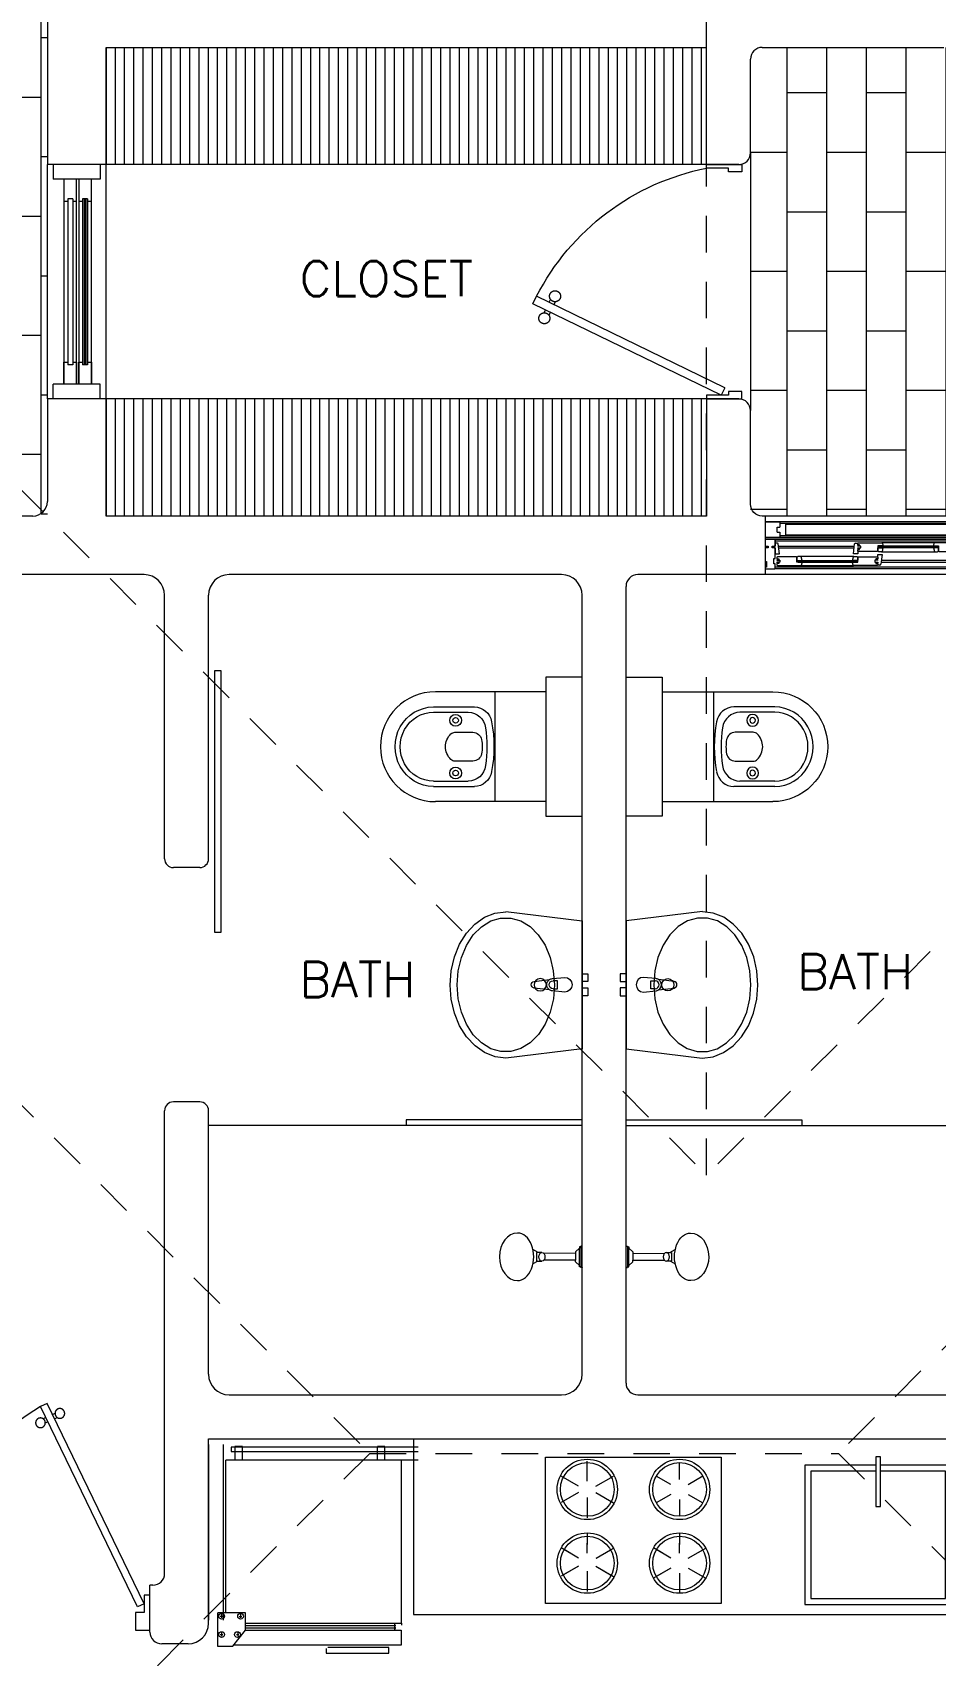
# Model space of a CAD drawing. Header units: metres. Extents: x 8 to 2416, y -346 to 476.
# Drawn here: x 30 to 33.08, y 35.46 to 41 of the extents above; entities that cross this region are included whole.
import ezdxf

# ---------------------------------------------------------------- set-up
doc = ezdxf.new("R2010")
doc.units = ezdxf.units.M
for name, pattern in [('0', [0]), ('CONTINU', [0]), ('HIDDEN2', [0.1875, 0.125, -0.0625])]:
    doc.linetypes.add(name, pattern=pattern)
doc.layers.get('0').update_dxf_attribs({"color": 250, "linetype": '0', "lineweight": 20})
for name, color, linetype, lineweight in [('01a_Mobiliario', 250, 'Continuous', 0), ('02_mobiliario', 250, 'Continuous', 5), ('A-DOOR', 35, 'Continuous', 5), ('A-WALL', 250, 'Continuous', 20), ('baños', 140, 'Continuous', 0), ('closets', 253, 'Continuous', 0), ('cristales', 131, 'Continuous', 0), ('MOB FIJOS', 251, 'Continuous', 0), ('MOBILIARIOS', 252, 'Continuous', 0), ('piscina', 131, 'Continuous', 0), ('piso', 253, 'Continuous', 0), ('textos', 7, 'Continuous', 0)]:
    doc.layers.add(name, color=color, linetype=linetype, lineweight=lineweight)
doc.layers.add('hatch piso', color=253, linetype='Continuous', lineweight=0, transparency=0.7)
doc.layers.add('Techos 1', color=7, linetype='HIDDEN2', lineweight=9, true_color=0x42391a)
doc.styles.get("Standard").update_dxf_attribs({"font": 'arial.ttf', "height": 0.1875})

# ---------------------------------------------------------------- blocks, each defined once
blk = doc.blocks.new('A$C95be60c7')
at = {"layer": 'A-DOOR'}
for p, q in [((0.4752, 0.7426), (0.4497, 0.7302)), ((0.762, 0.0876), (0.4497, 0.7302)), ((0.7875, 0.1), (0.4752, 0.7426)), ((0.4703, 0.6879), (0.4601, 0.6829)), ((0.4785, 0.671), (0.4683, 0.666)), ((0.4958, 0.7003), (0.506, 0.7052)), ((0.504, 0.6833), (0.5143, 0.6883)), ((0.762, 0.0876), (0.7875, 0.1))]:
    blk.add_line(p, q, dxfattribs=at)
for points in [[(0, 0.03), (0.025, 0.03), (0.025, 0.075), (0.0125, 0.075), (0.0125, 0.15), (0, 0.15), (0, 0.03)], [(0.8, 0.03), (0.775, 0.03), (0.775, 0.075), (0.7875, 0.075), (0.7875, 0.15), (0.8, 0.15), (0.8, 0.03)]]:
    blk.add_lwpolyline(points, dxfattribs=at)
blk.add_arc((0.8309, -0.0119), 0.8343, 117.1874, 168.8099, dxfattribs=at)
for points in [[(0.506, 0.7039), (0.506, 0.709), (0.511, 0.7177), (0.5198, 0.7227), (0.5298, 0.7227), (0.5386, 0.7177), (0.5436, 0.7089), (0.5436, 0.6989), (0.5386, 0.6901), (0.5298, 0.6851), (0.5197, 0.6851), (0.511, 0.6901), (0.506, 0.6989), (0.506, 0.7039)], [(0.4307, 0.6673), (0.4307, 0.6724), (0.4358, 0.6811), (0.4445, 0.6861), (0.4546, 0.6861), (0.4633, 0.6811), (0.4684, 0.6724), (0.4683, 0.6623), (0.4633, 0.6535), (0.4546, 0.6485), (0.4445, 0.6485), (0.4357, 0.6536), (0.4307, 0.6623), (0.4307, 0.6673)]]:
    blk.add_open_spline(points, degree=2, dxfattribs=at)
blk = doc.blocks.new('P90')
at = {"layer": 'A-DOOR'}
for p, q in [((-0.0476, -0.8576), (0.6364, -0.5264)), ((-0.0368, -0.88), (0.6473, -0.5489)), ((0.5843, -0.5517), (0.58, -0.5427)), ((0.5992, -0.5445), (0.5949, -0.5355)), ((0.6473, -0.5489), (0.6364, -0.5264)), ((0.5952, -0.5741), (0.5995, -0.5831)), ((0.6101, -0.5669), (0.6144, -0.5759)), ((-0.0368, -0.88), (-0.0476, -0.8576))]:
    blk.add_line(p, q, dxfattribs=at)
for points in [[(-0.06, -0.02), (-0.06, -0.05), (-0.12, -0.05), (-0.12, 0), (0, 0), (0, -0.02)], [(-0.0668, -0.88), (-0.0668, -0.85), (-0.1268, -0.85), (-0.1268, -0.9), (-0.0068, -0.9), (-0.0068, -0.88)]]:
    blk.add_lwpolyline(points, close=True, dxfattribs=at)
blk.add_arc((-0.3259, -1.105), 1.1228, 31.0139, 75.0797, dxfattribs=at)
for points in [[(0.5812, -0.5096), (0.5857, -0.5096), (0.5933, -0.5141), (0.5977, -0.5218), (0.5977, -0.5306), (0.5933, -0.5383), (0.5856, -0.5427), (0.5767, -0.5427), (0.5691, -0.5383), (0.5647, -0.5306), (0.5647, -0.5217), (0.5691, -0.514), (0.5768, -0.5096), (0.5812, -0.5096)], [(0.6133, -0.5758), (0.6177, -0.5758), (0.6254, -0.5803), (0.6298, -0.5879), (0.6298, -0.5968), (0.6253, -0.6045), (0.6176, -0.6089), (0.6088, -0.6089), (0.6011, -0.6044), (0.5967, -0.5967), (0.5967, -0.5879), (0.6011, -0.5802), (0.6088, -0.5758), (0.6133, -0.5758)]]:
    blk.add_open_spline(points, degree=2, dxfattribs=at)
blk = doc.blocks.new('A$C013342c3')
at = {"layer": 'baños', "linetype": 'Continuous'}
for p, q in [((0.2731, 0.1112), (0.2592, 0.0984, -1.0732)), ((0.2775, 0.1152), (0.2731, 0.1152)), ((0.2731, 0.1152), (0.2731, 0.1112)), ((0.2731, 0.0513), (0.2731, 0.1112)), ((0.2821, 0.1176), (0.2775, 0.1176)), ((0.2775, 0.1176), (0.2775, 0.1152)), ((0.2775, 0.1152), (0.2775, 0.0473)), ((0.2821, 0.1163), (0.2821, 0.1176)), ((0.2821, 0.0462), (0.2821, 0.1163)), ((0.1327, 0.0959, -0.0887), (0.1145, 0.106, -0.1376)), ((0.1305, 0.0667, -0.0849), (0.1145, 0.0578, -0.1376)), ((0.1447, 0.0959, -0.0497), (0.127, 0.0959, -0.0497)), ((0.127, 0.0959, -0.0497), (0.127, 0.0667, -0.0497)), ((0.127, 0.0667, -0.0497), (0.1446, 0.0667, -0.0497)), ((0.2591, 0.0932, -0.0114), (0.1506, 0.0931, -0.0549)), ((0.2591, 0.0693, -0.0114), (0.1506, 0.0694, -0.0549)), ((0.2592, 0.0984, -1.0732), (0.2591, 0.0932, -0.0114)), ((0.2591, 0.0932, -0.0114), (0.2591, 0.0693, -0.0113)), ((0.2592, 0.0642, -1.0732), (0.2591, 0.0693, -0.0114)), ((0.2731, 0.0513), (0.2592, 0.0642, -1.0732)), ((0.2731, 0.0473), (0.2731, 0.0513)), ((0.2775, 0.0473), (0.2731, 0.0473)), ((0.2775, 0.0449), (0.2775, 0.0473)), ((0.2821, 0.0449), (0.2775, 0.0449)), ((0.2821, 0.0462), (0.2821, 0.0449))]:
    blk.add_line(p, q, dxfattribs=at)
for ratio, start_param, end_param in [(0.757088, 3.141593, 6.283185), (0.681889, 0, 3.141593)]:
    blk.add_ellipse((0.0615, 0.0812, -0.1376), major_axis=(-0.0002, -0.0812), ratio=ratio, start_param=start_param, end_param=end_param, dxfattribs=at)
blk.add_ellipse((0.1447, 0.0813, -0.0497), major_axis=(0, -0.0146), ratio=0.718224, dxfattribs=at)
blk = doc.blocks.new('A$Cbbaa2d29')
at = {"layer": 'baños'}
for p, q in [((0.0499, 0.1234), (0.0499, 0.5009)), ((0.1017, 0.5075), (0.1017, 0.3676)), ((0.1199, 0.5075), (0.1199, 0.3887)), ((0.3549, 0.5075), (0.3549, 0.3887)), ((0.373, 0.5075), (0.373, 0.3676)), ((0.4249, 0.1234), (0.4249, 0.5009)), ((0.1881, 0.3727), (0.1881, 0.434)), ((0.2866, 0.434), (0.2866, 0.3727)), ((0.4249, 0.2984), (0.0499, 0.2984))]:
    blk.add_line(p, q, dxfattribs=at)
blk.add_lwpolyline([(0, 0.1234), (0, 0), (0.4747, 0), (0.4747, 0.1234)], close=True, dxfattribs=at)
for centre, radius in [((0.1474, 0.4318), 0.0201), ((0.3274, 0.4318), 0.0201), ((0.1474, 0.4318), 0.00947), ((0.3274, 0.4318), 0.00947)]:
    blk.add_circle(centre, radius, dxfattribs=at)
blk.add_arc((0.2374, 0.5009), 0.1875, 0, 180, dxfattribs=at)
at = {"layer": 'baños', "extrusion": (0, 0, -1)}
for centre, major_axis, ratio, start_param, end_param in [((0.2374, 0.5075), (-0.1356, 0), 0.964958, 0, 3.141593), ((0.2374, 0.5075), (-0.1175, 0), 0.964958, 0, 3.141593), ((0.2084, 0.434), (-0.0203, 0), 0.98668, 0, 0.757183), ((0.2374, 0.407), (0.0601, 0), 0.98668, 3.898776, 5.526002), ((0.2663, 0.434), (0.0203, 0), 0.98668, -0.757183, 0), ((0.182, 0.3887), (0.0622, 0), 0.964958, 1.721071, 3.141593), ((0.2927, 0.3887), (-0.0622, 0), 0.964958, 3.141593, 4.562115), ((0.1639, 0.3676), (0.0622, 0), 0.964958, 1.761771, 3.141593), ((0.2185, 0.3727), (0.0304, 0), 0.98668, 1.75053, 3.141593), ((0.2374, 0.4749), (0.1357, 0), 0.98668, 1.391062, 1.75053), ((0.2562, 0.3727), (0.0304, 0), 0.98668, 0, 1.391062), ((0.3108, 0.3676), (0.0622, 0), 0.964958, 0, 1.379822), ((0.2374, 0.7342), (0.4491, 0), 0.964958, 1.379822, 1.761771), ((0.2374, 0.7413), (-0.4317, 0), 0.964958, 4.562115, 4.862663)]:
    blk.add_ellipse(centre, major_axis=major_axis, ratio=ratio, start_param=start_param, end_param=end_param, dxfattribs=at)
blk = doc.blocks.new('Basin 22')
at = {"layer": 'baños'}
for p, q in [((-218.5, 0), (-250.6, -260.4)), ((218.5, 0), (-218.5, 0)), ((-10.5, 20), (-37.5, 20)), ((-37.5, 20), (-37.5, 0)), ((-37.5, 0), (-10.5, 0)), ((-10.5, 0), (-10.5, 20)), ((37.5, 20), (10.5, 20)), ((10.5, 20), (10.5, 0)), ((10.5, 0), (37.5, 0)), ((37.5, 0), (37.5, 20)), ((250, -260.4), (218.5, 0)), ((-218.4, -0.4), (-218.5, -0.4)), ((-218.4, -0.4), (-218.5, -0.4)), ((218.5, -0.4), (218.4, -0.4)), ((218.5, -0.4), (218.4, -0.4)), ((-93.2, -108.9), (-134.7, -126.2)), ((-47.6, -98.2), (-93.2, -108.9)), ((0, -94.6), (-47.6, -98.2)), ((-25, -59.4), (-21, -101.4)), ((-13.6, -99.2), (-13.6, -84.3)), ((-13.6, -84.3), (13.6, -84.3)), ((47.6, -98.2), (0, -94.6)), ((13.6, -84.3), (13.6, -99.2)), ((21, -101.4), (25, -59.4)), ((93.2, -108.9), (47.6, -98.2)), ((134.7, -126.2), (93.2, -108.9)), ((-170.3, -149.4), (-198.5, -177.5)), ((-134.7, -126.2), (-170.3, -149.4)), ((-17.7, -110.9), (-11.1, -163.8)), ((11.1, -163.8), (17.7, -110.9)), ((170.3, -149.4), (134.7, -126.2)), ((198.5, -177.5), (170.3, -149.4)), ((-218, -209.2), (-227.9, -243.1)), ((-198.5, -177.5), (-218, -209.2)), ((218, -209.2), (198.5, -177.5)), ((227.9, -243.1), (218, -209.2)), ((-250.6, -260.4), (-245.8, -297.4)), ((-227.9, -243.1), (-227.9, -277.8)), ((227.9, -277.8), (227.9, -243.1)), ((244.6, -297.4), (249.4, -260.4)), ((-245.8, -297.4), (-231.6, -333)), ((-227.9, -277.8), (-218, -311.7)), ((-218, -311.7), (-198.5, -343.4)), ((198.5, -343.4), (218, -311.7)), ((218, -311.7), (227.9, -277.8)), ((230.4, -333), (244.6, -297.4)), ((-231.6, -333), (-208.5, -365.7)), ((-208.5, -365.7), (-177.4, -394.5)), ((-198.5, -343.4), (-170.3, -371.4)), ((-170.3, -371.4), (-134.7, -394.6)), ((134.7, -394.6), (170.3, -371.4)), ((170.3, -371.4), (198.5, -343.4)), ((176.2, -394.5), (207.3, -365.7)), ((207.3, -365.7), (230.4, -333)), ((-177.4, -394.5), (-139.5, -418.1)), ((-139.5, -418.1), (-96.3, -435.6)), ((-134.7, -394.6), (-93.2, -412)), ((-96.3, -435.6), (-49.4, -446.4)), ((-93.2, -412), (-47.6, -422.7)), ((-47.6, -422.7), (0, -426.3)), ((0, -426.3), (47.6, -422.7)), ((47.6, -422.7), (93.2, -412)), ((48.2, -446.4), (95.1, -435.6)), ((93.2, -412), (134.7, -394.6)), ((95.1, -435.6), (138.3, -418.1)), ((138.3, -418.1), (176.2, -394.5)), ((-49.4, -446.4), (-0.6, -450)), ((-0.6, -450), (48.2, -446.4))]:
    blk.add_line(p, q, dxfattribs=at)
blk.add_circle((0, -142.6), 21, dxfattribs=at)
for centre, radius, start, end in [((0, -59.4), 25, 0, 180), ((0, -99.5), 21.1, 185.1696, 212.771), ((0, -99.2), 13.6, 180, 0), ((0, -99.5), 21.1, 327.229, 354.8304), ((0, -99.5), 21.1, 212.771, 327.229), ((0, -162.4), 11.2, 187.1389, 352.8611)]:
    blk.add_arc(centre, radius, start, end, dxfattribs=at)
blk = doc.blocks.new('Fenton Bead')
at = {"color": 7}
blk.add_lwpolyline([(2.1, 12.5, -0.341999), (0.2, 11), (0, 10.7), (0, 1), (1, 0), (18, 0), (18, 0.5), (14.7, 12.9, 0.339454), (13.2, 14), (4.1, 14, 0.341999)], format="xyb", close=True, dxfattribs=at)
blk = doc.blocks.new('A$C6ca19f56')
at = {"layer": 'A-DOOR', "color": 7}
for p, q in [((0.7, 0.2), (0, 0.2)), ((0.0325, 0.12), (0, 0.12)), ((0, 0.12), (0, 0.097)), ((0.7, 0.12), (0, 0.12)), ((0.034, 0.1185), (0.0325, 0.12)), ((0.034, 0.097), (0.034, 0.1185)), ((0.034, 0.1185), (0.034, 0.097)), ((0.666, 0.1185), (0.6675, 0.12)), ((0.666, 0.097), (0.666, 0.1185)), ((0.6675, 0.12), (0.7, 0.12)), ((0.7, 0.12), (0.7, 0.097)), ((0, 0.097), (0.01, 0.097)), ((0.01, 0.091), (0, 0.091)), ((0, 0.091), (0, 0.0445)), ((0.01, 0.097), (0.01, 0.091)), ((0.024, 0.091), (0.024, 0.097)), ((0.024, 0.097), (0.034, 0.097)), ((0.034, 0.091), (0.024, 0.091)), ((0.03, 0.0365), (0.03, 0.0555)), ((0.03, 0.0555), (0.034, 0.0555)), ((0.034, 0.097), (0.0305, 0.097)), ((0.0305, 0.097), (0.0305, 0.091)), ((0.0305, 0.091), (0.034, 0.091)), ((0.0417, 0.1075), (0.034, 0.1075)), ((0.034, 0.0555), (0.034, 0.091)), ((0.034, 0.091), (0.034, 0.0715)), ((0.034, 0.0715), (0.049, 0.0715)), ((0.0415, 0.061), (0.04, 0.0595)), ((0.04, 0.0595), (0.04, 0.0537)), ((0.1065, 0.061), (0.0415, 0.061)), ((0.049, 0.0715), (0.0447, 0.1047)), ((0.108, 0.0595), (0.1065, 0.061)), ((0.108, 0.042), (0.108, 0.0595)), ((0.3028, 0.062), (0.1212, 0.062)), ((0.301, 0.0715), (0.3053, 0.1047)), ((0.316, 0.0715), (0.301, 0.0715)), ((0.3083, 0.1075), (0.316, 0.1075)), ((0.316, 0.1075), (0.3175, 0.109)), ((0.316, 0.102), (0.316, 0.1075)), ((0.322, 0.102), (0.316, 0.102)), ((0.316, 0.097), (0.316, 0.0993)), ((0.316, 0.0993), (0.322, 0.0993)), ((0.326, 0.097), (0.316, 0.097)), ((0.316, 0.089), (0.316, 0.091)), ((0.316, 0.091), (0.326, 0.091)), ((0.322, 0.089), (0.316, 0.089)), ((0.316, 0.0805), (0.316, 0.0863)), ((0.316, 0.0863), (0.322, 0.0863)), ((0.3175, 0.079), (0.316, 0.0805)), ((0.316, 0.0805), (0.316, 0.0715)), ((0.316, 0.0595), (0.3175, 0.061)), ((0.316, 0.042), (0.316, 0.0595)), ((0.3175, 0.109), (0.3981, 0.109)), ((0.3825, 0.079), (0.3175, 0.079)), ((0.3175, 0.061), (0.3825, 0.061)), ((0.322, 0.0993), (0.322, 0.102)), ((0.322, 0.0863), (0.322, 0.089)), ((0.326, 0.091), (0.326, 0.097)), ((0.384, 0.0805), (0.3825, 0.079)), ((0.3825, 0.061), (0.384, 0.0595)), ((0.4015, 0.098), (0.384, 0.098)), ((0.384, 0.098), (0.384, 0.0805)), ((0.384, 0.095), (0.389, 0.095)), ((0.384, 0.095), (0.389, 0.095)), ((0.384, 0.0595), (0.384, 0.0685)), ((0.384, 0.0685), (0.399, 0.0685)), ((0.384, 0.0595), (0.384, 0.0537)), ((0.389, 0.097), (0.395, 0.093)), ((0.389, 0.093), (0.395, 0.097)), ((0.399, 0.0685), (0.3947, 0.0353)), ((0.3972, 0.078), (0.5788, 0.078)), ((0.3981, 0.109), (0.4, 0.1075)), ((0.5779, 0.109), (0.3981, 0.109)), ((0.4, 0.1075), (0.402, 0.0995)), ((0.402, 0.0985), (0.4015, 0.098)), ((0.402, 0.0995), (0.402, 0.0985)), ((0.576, 0.1075), (0.574, 0.0995)), ((0.574, 0.0995), (0.574, 0.0985)), ((0.574, 0.0985), (0.5745, 0.098)), ((0.5745, 0.098), (0.592, 0.098)), ((0.5779, 0.109), (0.576, 0.1075)), ((0.6585, 0.109), (0.5779, 0.109)), ((0.587, 0.097), (0.581, 0.093)), ((0.587, 0.093), (0.581, 0.097)), ((0.592, 0.095), (0.587, 0.095)), ((0.592, 0.095), (0.587, 0.095)), ((0.592, 0.098), (0.592, 0.0805)), ((0.592, 0.0805), (0.5935, 0.079)), ((0.5935, 0.079), (0.6585, 0.079)), ((0.65, 0.091), (0.65, 0.097)), ((0.65, 0.097), (0.66, 0.097)), ((0.66, 0.091), (0.65, 0.091)), ((0.654, 0.0993), (0.654, 0.102)), ((0.654, 0.102), (0.66, 0.102)), ((0.66, 0.0993), (0.654, 0.0993)), ((0.654, 0.0863), (0.654, 0.089)), ((0.654, 0.089), (0.66, 0.089)), ((0.66, 0.0863), (0.654, 0.0863)), ((0.66, 0.1075), (0.6585, 0.109)), ((0.6585, 0.079), (0.66, 0.0805)), ((0.66, 0.102), (0.66, 0.1075)), ((0.66, 0.097), (0.66, 0.0993)), ((0.66, 0.089), (0.66, 0.091)), ((0.66, 0.0805), (0.66, 0.0863)), ((0.676, 0.097), (0.666, 0.097)), ((0.666, 0.0555), (0.666, 0.091)), ((0.666, 0.091), (0.676, 0.091)), ((0.67, 0.0555), (0.666, 0.0555)), ((0.67, 0.0365), (0.67, 0.0555)), ((0.676, 0.091), (0.676, 0.097)), ((0.7, 0.097), (0.69, 0.097)), ((0.69, 0.097), (0.69, 0.091)), ((0.69, 0.091), (0.7, 0.091)), ((0.7, 0.091), (0.7, 0.0505)), ((0, 0.0445), (0.004, 0.0445)), ((0.004, 0.0255), (0, 0.0255)), ((0, 0.0255), (0, 0.0215)), ((0, 0.0215), (0.0015, 0.02)), ((0.7, 0), (0, 0)), ((0.0015, 0.02), (0.0325, 0.02)), ((0.004, 0.0445), (0.004, 0.0255)), ((0.034, 0.0365), (0.03, 0.0365)), ((0.0325, 0.02), (0.034, 0.0215)), ((0.6675, 0.02), (0.0325, 0.02)), ((0.034, 0.0215), (0.034, 0.0365)), ((0.04, 0.0537), (0.046, 0.0537)), ((0.046, 0.051), (0.04, 0.051)), ((0.04, 0.051), (0.04, 0.049)), ((0.04, 0.049), (0.05, 0.049)), ((0.05, 0.043), (0.04, 0.043)), ((0.04, 0.043), (0.04, 0.0407)), ((0.04, 0.0407), (0.046, 0.0407)), ((0.046, 0.038), (0.04, 0.038)), ((0.04, 0.038), (0.04, 0.0325)), ((0.04, 0.0325), (0.0415, 0.031)), ((0.0415, 0.031), (0.1221, 0.031)), ((0.046, 0.0537), (0.046, 0.051)), ((0.046, 0.0407), (0.046, 0.038)), ((0.05, 0.049), (0.05, 0.043)), ((0.108, 0.045), (0.113, 0.045)), ((0.108, 0.045), (0.113, 0.045)), ((0.1255, 0.042), (0.108, 0.042)), ((0.113, 0.043), (0.119, 0.047)), ((0.113, 0.047), (0.119, 0.043)), ((0.1221, 0.031), (0.124, 0.0325)), ((0.1221, 0.031), (0.3019, 0.031)), ((0.124, 0.0325), (0.126, 0.0405)), ((0.126, 0.0415), (0.1255, 0.042)), ((0.126, 0.0405), (0.126, 0.0415)), ((0.298, 0.0415), (0.2985, 0.042)), ((0.298, 0.0405), (0.298, 0.0415)), ((0.3, 0.0325), (0.298, 0.0405)), ((0.2985, 0.042), (0.316, 0.042)), ((0.3019, 0.031), (0.3, 0.0325)), ((0.3825, 0.031), (0.3019, 0.031)), ((0.311, 0.043), (0.305, 0.047)), ((0.311, 0.047), (0.305, 0.043)), ((0.316, 0.045), (0.311, 0.045)), ((0.316, 0.045), (0.311, 0.045)), ((0.384, 0.049), (0.374, 0.049)), ((0.374, 0.049), (0.374, 0.043)), ((0.374, 0.043), (0.384, 0.043)), ((0.384, 0.0537), (0.378, 0.0537)), ((0.378, 0.0537), (0.378, 0.051)), ((0.378, 0.051), (0.384, 0.051)), ((0.384, 0.0407), (0.378, 0.0407)), ((0.378, 0.0407), (0.378, 0.038)), ((0.378, 0.038), (0.384, 0.038)), ((0.384, 0.0325), (0.3825, 0.031)), ((0.384, 0.051), (0.384, 0.049)), ((0.384, 0.043), (0.384, 0.0407)), ((0.384, 0.038), (0.384, 0.0325)), ((0.3917, 0.0325), (0.384, 0.0325)), ((0.666, 0.0215), (0.666, 0.0365)), ((0.666, 0.0365), (0.67, 0.0365)), ((0.6675, 0.02), (0.666, 0.0215)), ((0.6985, 0.02), (0.6675, 0.02)), ((0.7, 0.0505), (0.696, 0.0505)), ((0.696, 0.0505), (0.696, 0.0315)), ((0.696, 0.0315), (0.7, 0.0315)), ((0.7, 0.0215), (0.6985, 0.02)), ((0.7, 0.0315), (0.7, 0.0215))]:
    blk.add_line(p, q, dxfattribs=at)
at = {"layer": 'A-DOOR', "extrusion": (0, 0, -1)}
for p, q in [((0.7, 0.18), (0, 0.18)), ((0, 0.127), (0.7, 0.127)), ((0.0413, 0.1622), (0.05, 0.1622)), ((0.0413, 0.1448), (0.0413, 0.1622)), ((0.0413, 0.1448), (0.05, 0.1448)), ((0.6587, 0.1622), (0.65, 0.1622)), ((0.6587, 0.1448), (0.65, 0.1448)), ((0.6587, 0.1448), (0.6587, 0.1622))]:
    blk.add_line(p, q, dxfattribs=at)
at = {"layer": 'A-DOOR'}
for p, q in [((0.07, 0.175), (0.05, 0.175)), ((0.07, 0.132), (0.07, 0.175)), ((0.63, 0.1711), (0.07, 0.1711)), ((0.07, 0.1359), (0.07, 0.1711)), ((0.63, 0.132), (0.63, 0.175)), ((0.63, 0.175), (0.65, 0.175)), ((0.63, 0.1359), (0.63, 0.1711)), ((0.07, 0.132), (0.05, 0.132)), ((0.07, 0.1359), (0.63, 0.1359)), ((0.63, 0.132), (0.65, 0.132))]:
    blk.add_line(p, q, dxfattribs=at)
at = {"layer": 'A-DOOR', "color": 9, "true_color": 0xc7c8ca}
for p, q in [((0.63, 0.175), (0.07, 0.175)), ((0.05, 0.132), (0.63, 0.132))]:
    blk.add_line(p, q, dxfattribs=at)
at = {"layer": 'A-DOOR', "color": 8}
for p, q in [((0.666, 0.114), (0.034, 0.114)), ((0.0457, 0.097), (0.3043, 0.097)), ((0.0465, 0.091), (0.3035, 0.091)), ((0.666, 0.026), (0.034, 0.026)), ((0.3957, 0.043), (0.67, 0.043)), ((0.3965, 0.049), (0.67, 0.049))]:
    blk.add_line(p, q, dxfattribs=at)
at = {"layer": 'A-DOOR', "extrusion": (0, 0, -1)}
for points in [[(0, 0.18), (-0.05, 0.18), (-0.05, 0.1622)], [(-0.7, 0.18), (-0.65, 0.18), (-0.65, 0.1622)], [(-0.05, 0.1448), (-0.05, 0.127), (0, 0.127)], [(-0.65, 0.1448), (-0.65, 0.127), (-0.7, 0.127)]]:
    blk.add_lwpolyline(points, dxfattribs=at)
at = {"layer": 'A-DOOR', "color": 7}
for points in [[(0.384, 0.095), (0.389, 0.095), (0.389, 0.095), (0.384, 0.095)], [(0.587, 0.093), (0.389, 0.093), (0.389, 0.097), (0.587, 0.097)], [(0.587, 0.097), (0.389, 0.097), (0.389, 0.093), (0.587, 0.093)], [(0.389, 0.097), (0.395, 0.097), (0.395, 0.093), (0.389, 0.093)], [(0.4015, 0.098), (0.3895, 0.098), (0.3895, 0.097), (0.4015, 0.097)], [(0.4015, 0.093), (0.3895, 0.093), (0.3895, 0.092), (0.4015, 0.092)], [(0.395, 0.097), (0.4, 0.097), (0.4, 0.093), (0.395, 0.093)], [(0.5745, 0.098), (0.5865, 0.098), (0.5865, 0.097), (0.5745, 0.097)], [(0.5745, 0.093), (0.5865, 0.093), (0.5865, 0.092), (0.5745, 0.092)], [(0.581, 0.097), (0.576, 0.097), (0.576, 0.093), (0.581, 0.093)], [(0.587, 0.097), (0.581, 0.097), (0.581, 0.093), (0.587, 0.093)], [(0.592, 0.095), (0.587, 0.095), (0.587, 0.095), (0.592, 0.095)], [(0.108, 0.045), (0.113, 0.045), (0.113, 0.045), (0.108, 0.045)], [(0.113, 0.043), (0.119, 0.043), (0.119, 0.047), (0.113, 0.047)], [(0.113, 0.047), (0.311, 0.047), (0.311, 0.043), (0.113, 0.043)], [(0.113, 0.043), (0.311, 0.043), (0.311, 0.047), (0.113, 0.047)], [(0.1255, 0.047), (0.1135, 0.047), (0.1135, 0.048), (0.1255, 0.048)], [(0.1255, 0.042), (0.1135, 0.042), (0.1135, 0.043), (0.1255, 0.043)], [(0.119, 0.043), (0.124, 0.043), (0.124, 0.047), (0.119, 0.047)], [(0.2985, 0.047), (0.3105, 0.047), (0.3105, 0.048), (0.2985, 0.048)], [(0.2985, 0.042), (0.3105, 0.042), (0.3105, 0.043), (0.2985, 0.043)], [(0.305, 0.043), (0.3, 0.043), (0.3, 0.047), (0.305, 0.047)], [(0.311, 0.043), (0.305, 0.043), (0.305, 0.047), (0.311, 0.047)], [(0.316, 0.045), (0.311, 0.045), (0.311, 0.045), (0.316, 0.045)]]:
    blk.add_lwpolyline(points, close=True, dxfattribs=at)
for centre, start, end in [((0.0417, 0.1045), 4.2891, 90.0015), ((0.3083, 0.1045), 89.9985, 175.7109), ((0.3917, 0.0355), 269.9985, 355.7109)]:
    blk.add_arc(centre, 0.003, start, end, dxfattribs=at)
at = {"layer": 'cristales', "const_width": 0.004}
for points in [[(0.576, 0.095), (0.4, 0.095)], [(0.124, 0.045), (0.3, 0.045)]]:
    blk.add_lwpolyline(points, dxfattribs=at)
at = {"layer": 'A-DOOR', "color": 7, "yscale": 0.001000000023175567, "zscale": 0.001000000023175567}
for p, xscale in [((0.108, 0.048), 0.001000000023175567), ((0.316, 0.048), -0.001000000023175567)]:
    blk.add_blockref('Fenton Bead', p, dxfattribs=dict(at, xscale=xscale))
at = {"layer": 'A-DOOR', "color": 7, "yscale": 0.001000000023175567, "zscale": 0.001000000023175567, "rotation": 180}
for p, xscale in [((0.384, 0.092), -0.001000000023175567), ((0.592, 0.092), 0.001000000023175567)]:
    blk.add_blockref('Fenton Bead', p, dxfattribs=dict(at, xscale=xscale))
blk = doc.blocks.new('PL BASE 1N NASAS 09')
at = {"layer": 'closets', "transparency": 33554687}
h = blk.add_hatch(dxfattribs=at)
h.set_pattern_fill('LINE', color=256, scale=0.01, angle=90)
h.set_pattern_definition([(90, (-228.034673, 138.20951), (-0.03175, 2e-18), [])])
h.paths.add_polyline_path([(-120.1311, -47.2498), (-118.0815, -47.2498), (-118.0815, -47.6498), (-120.1311, -47.6498)])
h = blk.add_hatch(dxfattribs=at)
h.set_pattern_fill('LINE', color=256, scale=0.01, angle=90)
h.set_pattern_definition([(90, (-228.034673, 137.009548), (-0.03175, 2e-18), [])])
h.paths.add_polyline_path([(-120.1315, -48.4498), (-118.0811, -48.4498), (-118.0811, -48.8497), (-120.1315, -48.8497)])
at = {"layer": '01a_Mobiliario', "transparency": 33554684}
blk.add_line((-119.0811, -52.5997), (-117.0811, -52.5997), dxfattribs=at)
at = {"layer": '02_mobiliario'}
blk.add_line((-119.0811, -51.9997), (-119.0811, -52.5997), dxfattribs=at)
at = {"layer": 'A-DOOR'}
for p, q in [((-120.3311, -48.4498), (-120.3311, -47.6498)), ((-120.3111, -47.6498), (-120.3111, -47.6998)), ((-120.1511, -47.6498), (-120.1511, -47.6998)), ((-120.1311, -48.4498), (-120.1311, -47.6498)), ((-120.1511, -47.6998), (-120.3111, -47.6998)), ((-120.2746, -47.6998), (-120.2746, -48.3998)), ((-120.2317, -48.3998), (-120.2317, -47.6998)), ((-120.2241, -47.6998), (-120.2241, -48.3998)), ((-120.1811, -48.3998), (-120.1811, -47.6998)), ((-120.2619, -47.7666), (-120.2619, -48.333)), ((-120.2445, -47.7666), (-120.2619, -47.7666)), ((-120.2445, -47.7666), (-120.2445, -48.333)), ((-120.2113, -47.7666), (-120.2113, -48.333)), ((-120.1939, -47.7666), (-120.2113, -47.7666)), ((-120.1939, -47.7666), (-120.1939, -48.333)), ((-120.2445, -48.333), (-120.2619, -48.333)), ((-120.1939, -48.333), (-120.2113, -48.333)), ((-120.1511, -48.3998), (-120.3111, -48.3998)), ((-120.3111, -48.4498), (-120.3111, -48.3998)), ((-120.1511, -48.4498), (-120.1511, -48.3998))]:
    blk.add_line(p, q, dxfattribs=at)
for points in [[(-120.2445, -47.7749), (-120.2317, -47.7749), (-120.2317, -47.6998), (-120.2746, -47.6998), (-120.2746, -47.7749), (-120.2619, -47.7749)], [(-120.1939, -47.7749), (-120.1811, -47.7749), (-120.1811, -47.6998), (-120.2241, -47.6998), (-120.2241, -47.7749), (-120.2113, -47.7749)], [(-120.2445, -48.3243), (-120.2317, -48.3243), (-120.2317, -48.3998), (-120.2746, -48.3998), (-120.2746, -48.3243), (-120.2619, -48.3243)], [(-120.1939, -48.3243), (-120.1811, -48.3243), (-120.1811, -48.3998), (-120.2241, -48.3998), (-120.2241, -48.3243), (-120.2113, -48.3243)]]:
    blk.add_lwpolyline(points, dxfattribs=at)
blk.add_lwpolyline([(-119.7386, -49.3782), (-119.7603, -49.3782), (-119.7603, -50.2702), (-119.7386, -50.2702)], close=True, dxfattribs=at)
at = {"layer": 'A-WALL'}
for p, q in [((-120.3311, -47.1298), (-120.3311, -47.6498)), ((-120.1311, -47.2498), (-118.0811, -47.2498)), ((-120.1311, -47.2498), (-120.1311, -47.6498)), ((-118.0811, -47.6498), (-118.0811, -47.2498)), ((-117.8911, -47.2498), (-117.2711, -47.2498)), ((-117.9311, -47.6098), (-117.9311, -47.2898)), ((-120.1311, -47.6498), (-120.3311, -47.6498)), ((-117.9711, -47.6498), (-118.0811, -47.6498)), ((-120.3311, -48.4498), (-120.3311, -48.7997)), ((-120.1311, -48.4498), (-120.3311, -48.4498)), ((-120.1311, -48.4498), (-120.1311, -48.8497)), ((-120.3811, -48.8497), (-122.3611, -48.8497)), ((-117.8811, -48.8497), (-117.8811, -49.0497)), ((-120.0011, -49.0497), (-122.1611, -49.0497)), ((-118.5761, -49.0497), (-119.7111, -49.0497)), ((-118.3561, -51.8097), (-118.3561, -49.0897)), ((-117.8811, -49.0497), (-118.3161, -49.0497)), ((-119.9311, -50.0197), (-119.9311, -49.1197)), ((-119.7811, -50.0197), (-119.7811, -49.1197)), ((-118.5061, -51.7797), (-118.5061, -49.1197)), ((-119.8111, -50.0497), (-119.9011, -50.0497)), ((-119.8111, -50.8497), (-119.9011, -50.8497)), ((-119.9311, -52.4597), (-119.9311, -50.8797)), ((-119.7811, -51.7797), (-119.7811, -50.8797)), ((-119.7111, -51.8497), (-118.5761, -51.8497)), ((-118.3161, -51.8497), (-117.1211, -51.8497)), ((-119.7811, -52.6297), (-119.7811, -51.9997)), ((-119.7811, -51.9997), (-117.0811, -51.9997)), ((-119.9711, -52.4997), (-119.981, -52.4997)), ((-119.981, -52.6597), (-119.981, -52.4997)), ((-119.8511, -52.6997), (-119.941, -52.6997))]:
    blk.add_line(p, q, dxfattribs=at)
blk.add_lwpolyline([(-117.5311, -48.8497), (-117.8911, -48.8497, -0.414214), (-117.9311, -48.8097), (-117.9311, -48.4898, 0.414214), (-117.9711, -48.4498), (-118.0811, -48.4498), (-118.0811, -48.8497), (-120.1311, -48.8497)], format="xyb", dxfattribs=at)
for centre, radius, start, end in [((-117.8911, -47.2898), 0.04, 90, 180), ((-117.9711, -47.6098), 0.04, 270, 360), ((-120.3811, -48.7997), 0.05, 270, 360), ((-120.0011, -49.1197), 0.07, 360, 90), ((-119.7111, -49.1197), 0.07, 90, 180), ((-118.5761, -49.1197), 0.07, 360, 90), ((-118.3161, -49.0897), 0.04, 90, 180), ((-119.9011, -50.0197), 0.03, 180, 270), ((-119.8111, -50.0197), 0.03, 270, 360), ((-119.9011, -50.8797), 0.03, 90, 180), ((-119.8111, -50.8797), 0.03, 360, 90), ((-119.7111, -51.7797), 0.07, 180, 270), ((-118.5761, -51.7797), 0.07, 270, 360), ((-118.3161, -51.8097), 0.04, 180, 270), ((-119.9711, -52.4597), 0.04, 270, 360), ((-119.8511, -52.6297), 0.07, 270, 0), ((-119.941, -52.6597), 0.04, 180, 270)]:
    blk.add_arc(centre, radius, start, end, dxfattribs=at)
at = {"layer": 'baños'}
for p, q in [((-119.1061, -50.9107), (-119.1061, -50.9307)), ((-118.5061, -50.9107), (-119.1061, -50.9107)), ((-118.3561, -50.9107), (-117.7561, -50.9107)), ((-117.7561, -50.9107), (-117.7561, -50.9307)), ((-118.5061, -50.9307), (-119.7811, -50.9307)), ((-118.3561, -50.9307), (-117.0811, -50.9307))]:
    blk.add_line(p, q, dxfattribs=at)
at = {"layer": 'closets', "transparency": 33554687}
for p, q in [((-118.0815, -47.6498), (-120.1311, -47.6498)), ((-118.0811, -48.4498), (-120.1311, -48.4498))]:
    blk.add_line(p, q, dxfattribs=at)
at = {"layer": 'MOB FIJOS', "ltscale": 0.005, "transparency": 33554684}
blk.add_lwpolyline([(-117.5034, -52.2311), (-117.4874, -52.2311), (-117.4874, -52.0619), (-117.5034, -52.0619)], close=True, dxfattribs=at)
at = {"layer": 'MOB FIJOS', "transparency": 33554684}
for points in [[(-117.5034, -52.0904), (-117.7454, -52.0904), (-117.7454, -52.5654), (-117.2454, -52.5654), (-117.2454, -52.0904), (-117.4874, -52.0904)], [(-117.5034, -52.1104), (-117.7254, -52.1104), (-117.7254, -52.5454), (-117.2654, -52.5454), (-117.2654, -52.1104), (-117.4874, -52.1104)]]:
    blk.add_lwpolyline(points, dxfattribs=at)
at = {"layer": 'piscina', "const_width": 0.01}
blk.add_lwpolyline([(-120.2026, -47.7666), (-120.2026, -48.333)], dxfattribs=at)
at = {"layer": 'piso'}
blk.add_line((-117.9311, -47.6098), (-117.9311, -48.4898), dxfattribs=at)
at = {"layer": 'Techos 1'}
for p, q in [((-118.0811, -51.0997), (-118.0811, -39.3997)), ((-123.3311, -47.9498), (-119.2311, -52.0497)), ((-121.2311, -47.9498), (-118.0811, -51.0997)), ((-114.9311, -47.9497), (-118.0811, -51.0997)), ((-113.5311, -47.9497), (-117.6311, -52.0497)), ((-119.2311, -52.0497), (-123.3311, -56.1498)), ((-119.2311, -52.0497), (-117.6311, -52.0497)), ((-117.6311, -52.0497), (-113.5311, -56.1497))]:
    blk.add_line(p, q, dxfattribs=at)
at = {"color": 1}
blk.add_blockref('A$C6ca19f56', (-117.8811, -49.0497), dxfattribs=at)
at = {"layer": 'A-DOOR', "xscale": -1, "rotation": 90}
blk.add_blockref('A$C95be60c7', (-117.9311, -47.6498), dxfattribs=at)
at = {"layer": 'A-DOOR', "rotation": 90.00000000000001}
blk.add_blockref('P90', (-120.881, -52.5264), dxfattribs=at)
at = {"layer": 'baños', "rotation": 90.00000000000001}
blk.add_blockref('A$Cbbaa2d29', (-118.5061, -49.8745), dxfattribs=at)
at = {"layer": 'baños', "xscale": -1, "rotation": 270}
blk.add_blockref('A$Cbbaa2d29', (-118.356, -49.8745), dxfattribs=at)
at = {"layer": 'baños', "yscale": 0.001000000000057999}
for p, xscale, rotation in [((-118.5061, -50.4497), -0.001000000000057999, 270.0521775938394), ((-118.356, -50.4497), 0.001000000000057999, 89.94782240616065)]:
    blk.add_blockref('Basin 22', p, dxfattribs=dict(at, xscale=xscale, rotation=rotation))
at = {"layer": 'baños', "linetype": 'CONTINU'}
blk.add_blockref('A$C013342c3', (-118.7882, -51.4598), dxfattribs=at)
at = {"layer": 'baños', "linetype": 'CONTINU', "xscale": -1}
blk.add_blockref('A$C013342c3', (-118.0739, -51.4598), dxfattribs=at)
at = {"layer": 'textos', "char_height": 0.15, "width": 3.404877, "attachment_point": 9}
for s, insert in [('\\pxqc;{\\Fromans|c0;\\H0.8x;CLOSET\\H1.25x; }', (-117.4715, -48.0991)), ('\\pxqc;{\\Fromans|c0;\\H0.8x;BATH}', (-115.8713, -50.4651)), ('\\pxqc;{\\Fromans|c0;\\H0.8x;BATH}', (-117.5706, -50.4917))]:
    blk.add_mtext(s, dxfattribs=dict(at, insert=insert))
blk = doc.blocks.new('PL MUEBLES 1N NASAS 09')
at = {"layer": 'hatch piso'}
h = blk.add_hatch(dxfattribs=at)
h.set_pattern_fill('AR-BRSTD', color=256, scale=0.002, angle=-90)
h.set_pattern_definition([(270, (-8.74588, 232.01007), (0.1354836, -2e-17), []), (0, (-8.74588, 232.01007), (0.1354836, 0.2032), [0.1354836, -0.1354836])])
edge = h.paths.add_edge_path()
edge.add_line((62.3305, 47.1481), (63.2305, 47.1481))
edge.add_line((63.2305, 47.1481), (63.2305, 48.4481))
edge.add_line((63.2305, 48.4481), (56.5331, 48.4481))
edge.add_line((56.5331, 48.4481), (56.5331, 48.2731))
edge.add_line((56.5331, 48.2731), (56.3831, 48.2731))
edge.add_line((56.3831, 48.2731), (56.3831, 48.4536))
edge.add_line((56.3831, 48.4536), (54.5879, 48.4536))
edge.add_line((54.5879, 48.4536), (54.5879, 46.9481))
edge.add_line((54.5879, 46.9481), (55.8257, 46.9481))
edge.add_arc((55.8755, 46.9973), 0.07, 180, 224.6727, ccw=False)
edge.add_line((55.8055, 46.9973), (55.8055, 47.1073))
edge.add_arc((55.8755, 47.1073), 0.07, 90, 180, ccw=False)
edge.add_line((55.8755, 47.1773), (55.9855, 47.1773))
edge.add_arc((55.9855, 47.1073), 0.07, 0, 90, ccw=False)
edge.add_line((56.0555, 47.1073), (56.0555, 46.9973))
edge.add_arc((55.9855, 46.9973), 0.07, -44.6727, 0, ccw=False)
edge.add_line((56.0353, 46.9481), (59.0257, 46.9481))
edge.add_arc((59.0755, 46.9973), 0.07, 180, 224.6728, ccw=False)
edge.add_line((59.0055, 46.9973), (59.0055, 47.1073))
edge.add_arc((59.0755, 47.1073), 0.07, 90, 180, ccw=False)
edge.add_line((59.0755, 47.1773), (59.1855, 47.1773))
edge.add_arc((59.1855, 47.1073), 0.07, 0, 90, ccw=False)
edge.add_line((59.2555, 47.1073), (59.2555, 46.9973))
edge.add_arc((59.1855, 46.9973), 0.07, -90, 0, ccw=False)
edge.add_line((59.1855, 46.9273), (59.0755, 46.9273))
edge.add_arc((59.0755, 46.9973), 0.07, 229.9948, 270, ccw=False)
edge.add_line((59.0305, 46.9437), (59.0305, 44.972))
edge.add_arc((59.0755, 44.9184), 0.07, 90, 130.0052, ccw=False)
edge.add_line((59.0755, 44.9884), (59.1855, 44.9884))
edge.add_arc((59.1855, 44.9184), 0.07, 0, 90, ccw=False)
edge.add_line((59.2555, 44.9184), (59.2555, 44.8084))
edge.add_arc((59.1855, 44.8084), 0.07, -90, 0, ccw=False)
edge.add_line((59.1855, 44.7384), (59.0755, 44.7384))
edge.add_arc((59.0755, 44.8084), 0.07, 229.9948, 270, ccw=False)
edge.add_line((59.0305, 44.7548), (59.0305, 41.172))
edge.add_arc((59.0755, 41.1184), 0.07, 90, 130.0052, ccw=False)
edge.add_line((59.0755, 41.1884), (59.1855, 41.1884))
edge.add_arc((59.1855, 41.1184), 0.07, 0, 90, ccw=False)
edge.add_line((59.2555, 41.1184), (59.2555, 41.0084))
edge.add_arc((59.1855, 41.0084), 0.07, -90, 0, ccw=False)
edge.add_line((59.1855, 40.9384), (59.0755, 40.9384))
edge.add_arc((59.0755, 41.0084), 0.07, 180, 270, ccw=False)
edge.add_line((59.0055, 41.0084), (59.0055, 41.1184))
edge.add_arc((59.0755, 41.1184), 0.07, 149.8481, 180, ccw=False)
edge.add_line((59.0149, 41.1535), (56.0391, 41.1535))
edge.add_arc((55.9855, 41.1085), 0.07, 0, 40.0052, ccw=False)
edge.add_line((56.0555, 41.1085), (56.0555, 40.9985))
edge.add_arc((55.9855, 40.9985), 0.07, -90, 0, ccw=False)
edge.add_line((55.9855, 40.9285), (55.8755, 40.9285))
edge.add_arc((55.8755, 40.9985), 0.07, 180, 270, ccw=False)
edge.add_line((55.8055, 40.9985), (55.8055, 41.1085))
edge.add_arc((55.8755, 41.1085), 0.07, 139.9948, 180, ccw=False)
edge.add_line((55.8219, 41.1535), (50.4363, 41.1535))
edge.add_arc((50.3827, 41.1085), 0.07, 0, 40.0052, ccw=False)
edge.add_line((50.4527, 41.1085), (50.4527, 40.9985))
edge.add_arc((50.3827, 40.9985), 0.07, -90, 0, ccw=False)
edge.add_line((50.3827, 40.9285), (50.2727, 40.9285))
edge.add_arc((50.2727, 40.9985), 0.07, 180, 270, ccw=False)
edge.add_line((50.2027, 40.9985), (50.2027, 41.1085))
edge.add_arc((50.2727, 41.1085), 0.07, 139.9948, 180, ccw=False)
edge.add_line((50.2191, 41.1535), (46.4305, 41.1535))
edge.add_line((46.4305, 41.1535), (46.4305, 40.9535))
edge.add_line((46.4305, 40.9535), (44.3305, 40.9535))
edge.add_line((44.3305, 40.9535), (44.3305, 39.3536))
edge.add_line((44.3305, 39.3536), (47.8305, 39.3536))
edge.add_line((47.8305, 39.3536), (47.8305, 38.9536))
edge.add_line((47.8305, 38.9536), (62.3305, 38.9536))
edge.add_line((62.3305, 38.9536), (62.3305, 47.1481))
h = blk.add_hatch(dxfattribs=at)
h.set_pattern_fill('AR-BRSTD', color=256, scale=0.002, angle=-90)
h.set_pattern_definition([(270, (38.70153, 39.36118), (0.1354836, -2e-17), []), (0, (38.70153, 39.36118), (0.1354836, 0.2032), [0.1354836, -0.1354836])])
edge = h.paths.add_edge_path()
edge.add_arc((42.2052, 44.7282), 0.0254, 5.5979, 84.4021)
edge.add_line((42.2077, 44.7535), (42.0105, 44.7535))
edge.add_arc((42.0105, 44.8335), 0.08, 180, 270, ccw=False)
edge.add_line((41.9305, 44.8335), (41.9305, 46.5503))
edge.add_line((41.9305, 46.5503), (38.7304, 46.5503))
edge.add_line((38.7304, 46.5503), (38.7304, 39.3612))
edge.add_line((38.7304, 39.3612), (41.9305, 39.3612))
edge.add_line((41.9305, 39.3612), (41.9305, 41.0735))
edge.add_arc((42.0105, 41.0735), 0.08, 91.7582, 180, ccw=False)
edge.add_line((42.008, 41.1535), (42.1927, 41.1536))
edge.add_arc((42.1905, 41.1935), 0.04, 273.219, 360)
edge.add_line((42.2305, 41.1935), (42.2305, 44.7307))
at = {"layer": '02_mobiliario'}
blk.add_line((42.4805, 36.184), (42.4805, 35.584), dxfattribs=at)
at = {"layer": 'MOBILIARIOS'}
for p, q in [((42.5305, 36.184), (42.5305, 35.584)), ((43.1953, 36.1311), (42.5395, 36.1311)), ((42.5395, 35.6099), (42.5395, 36.1311)), ((43.1395, 35.5744), (43.1395, 36.1311)), ((43.1395, 35.5744), (43.1395, 36.1311)), ((42.5115, 35.6099), (42.5115, 35.495)), ((42.6068, 35.6099), (42.5126, 35.6099)), ((42.5204, 35.5979), (42.5288, 35.5979)), ((42.5246, 35.6043), (42.5246, 35.5926)), ((42.5854, 35.5973), (42.5938, 35.5973)), ((42.5896, 35.6037), (42.5896, 35.592)), ((42.6068, 35.5507), (42.6068, 35.6099)), ((42.6068, 35.5744), (43.1395, 35.5744)), ((43.1395, 35.5744), (43.1395, 35.5673)), ((42.5204, 35.5352), (42.5288, 35.5352)), ((42.5246, 35.5417), (42.5246, 35.5299)), ((42.5638, 35.495), (42.6068, 35.5507)), ((42.5759, 35.5352), (42.5843, 35.5352)), ((42.5801, 35.5417), (42.5801, 35.5299)), ((42.6067, 35.5507), (43.1375, 35.5507)), ((42.6068, 35.5656), (43.1176, 35.5656)), ((42.6068, 35.5583), (43.1177, 35.5583)), ((43.1375, 35.5507), (43.1375, 35.4992)), ((42.5115, 35.495), (42.5638, 35.495)), ((43.1375, 35.4992), (42.5671, 35.4992)), ((42.8824, 35.4873), (42.8824, 35.4715)), ((42.8824, 35.4715), (43.0957, 35.4715)), ((43.0957, 35.4913), (42.8879, 35.4913)), ((43.0957, 35.4715), (43.0957, 35.4913))]:
    blk.add_line(p, q, dxfattribs=at)
at = {"layer": 'MOBILIARIOS', "transparency": 33554684}
for p, q in [((43.7729, 36.0586, -0.2267), (43.7726, 36.1273, -0.2267)), ((43.7432, 36.0413, -0.2267), (43.6836, 36.0754, -0.2267)), ((43.8027, 36.0415, -0.2267), (43.8621, 36.0761, -0.2267)), ((44.0584, 36.0477, -0.2245), (44.0087, 36.0761, -0.2245)), ((44.088, 36.065, -0.2245), (44.0878, 36.1222, -0.2245)), ((44.1179, 36.0479, -0.2245), (44.1673, 36.0767, -0.2245)), ((43.7432, 36.0199, -0.2267), (43.6836, 35.9858, -0.2267)), ((43.8027, 36.0197, -0.2267), (43.8621, 35.9851, -0.2267)), ((43.7729, 36.0026, -0.2267), (43.7726, 35.9339, -0.2267)), ((43.7729, 36.0026, -0.2267), (43.7727, 35.9454, -0.2267)), ((44.0584, 36.0136, -0.2245), (44.0087, 35.9851, -0.2245)), ((44.088, 35.9962, -0.2245), (44.0878, 35.939, -0.2245)), ((44.1179, 36.0133, -0.2245), (44.1673, 35.9845, -0.2245)), ((43.7732, 35.8134, -0.2245), (43.7735, 35.8821, -0.2245)), ((43.7732, 35.8134, -0.2245), (43.7735, 35.8707, -0.2245)), ((44.0883, 35.8134, -0.2245), (44.0886, 35.8821, -0.2245)), ((44.0883, 35.8134, -0.2245), (44.0886, 35.8707, -0.2245)), ((43.7434, 35.7964, -0.2245), (43.684, 35.831, -0.2245)), ((43.7434, 35.7964, -0.2245), (43.6939, 35.8252, -0.2245)), ((43.8029, 35.7961, -0.2245), (43.8625, 35.8302, -0.2245)), ((43.8029, 35.7961, -0.2245), (43.8526, 35.8246, -0.2245)), ((44.0585, 35.7964, -0.2245), (43.9991, 35.831, -0.2245)), ((44.0585, 35.7964, -0.2245), (44.009, 35.8252, -0.2245)), ((44.118, 35.7961, -0.2245), (44.1777, 35.8302, -0.2245)), ((44.118, 35.7961, -0.2245), (44.1677, 35.8246, -0.2245)), ((43.7432, 35.7684, -0.2267), (43.6836, 35.7343, -0.2267)), ((43.7432, 35.7684, -0.2267), (43.6935, 35.74, -0.2267)), ((43.7729, 35.7511, -0.2267), (43.7726, 35.6824, -0.2267)), ((43.7729, 35.7511, -0.2267), (43.7727, 35.6939, -0.2267)), ((43.8027, 35.7682, -0.2267), (43.8522, 35.7393, -0.2267)), ((43.8027, 35.7682, -0.2267), (43.8621, 35.7336, -0.2267)), ((44.0584, 35.762, -0.2245), (43.9987, 35.7279, -0.2245)), ((44.0584, 35.762, -0.2245), (44.0087, 35.7336, -0.2245)), ((44.088, 35.7447, -0.2245), (44.0878, 35.676, -0.2245)), ((44.088, 35.7447, -0.2245), (44.0878, 35.6875, -0.2245)), ((44.1179, 35.7618, -0.2245), (44.1772, 35.7272, -0.2245)), ((44.1179, 35.7618, -0.2245), (44.1673, 35.7329, -0.2245))]:
    blk.add_line(p, q, dxfattribs=at)
at = {"layer": 'MOBILIARIOS'}
for points in [[(43.1953, 36.1744), (42.5581, 36.1744), (42.5581, 36.1603)], [(42.5581, 36.1603), (43.1953, 36.1603)], [(42.5701, 36.1772), (42.5701, 36.1312), (42.5962, 36.1312), (42.5962, 36.1776), (42.5706, 36.1776)], [(43.0561, 36.1772), (43.0561, 36.1312), (43.0822, 36.1312), (43.0822, 36.1776), (43.0566, 36.1776)]]:
    blk.add_lwpolyline(points, dxfattribs=at)
at = {"layer": 'MOBILIARIOS', "transparency": 33554684}
blk.add_lwpolyline([(43.6305, 36.1411), (44.2305, 36.1411), (44.2305, 35.6411), (43.6305, 35.6411)], close=True, dxfattribs=at)
at = {"layer": 'MOBILIARIOS'}
blk.add_lwpolyline([(43.1167, 35.5744, 0.07449), (43.1157, 35.5736, 0.142933), (43.1154, 35.5729, 0.012436), (43.1153, 35.5721, 0.008719), (43.1153, 35.5709, 0.012824), (43.1152, 35.5686, 0.170045), (43.1153, 35.5684, 0.064909), (43.1155, 35.5682, -0.028465), (43.1158, 35.5679, -0.000964), (43.116, 35.5677, 0.000975), (43.1161, 35.5676, 0.016252), (43.1166, 35.5671, -0.007259), (43.117, 35.5667, -0.101341), (43.1175, 35.5659, -0.125391), (43.1176, 35.5652, -0.099398), (43.1174, 35.5648, -0.066636), (43.117, 35.5643, -0.114144), (43.1165, 35.564, 0.158175), (43.116, 35.5637, 0.070805), (43.1156, 35.5631, 0.101338), (43.1154, 35.5625, 0.006939), (43.1154, 35.5624, 0.003583), (43.1154, 35.562, 0.021021), (43.1155, 35.5605, 0.123419), (43.1156, 35.5602, 0.070149), (43.1157, 35.5601, 0.010726), (43.1167, 35.5593, 0.015913), (43.1171, 35.559, -0.053707), (43.1176, 35.5587, -0.153884), (43.1177, 35.5585, -0.043445), (43.1177, 35.5579, -0.103673), (43.1176, 35.557, -0.146244), (43.1172, 35.5565, -0.17565), (43.1168, 35.5564, 0.187862), (43.1163, 35.5562, 0.056397), (43.116, 35.5559, 0.073542), (43.1158, 35.5556, 0.071127), (43.1157, 35.5552, 0.026182), (43.1156, 35.5541, 0.04809), (43.1157, 35.5526, 0.143234), (43.116, 35.5521, 0.172942), (43.1166, 35.5518, -0.069337), (43.1172, 35.5515, -0.029957), (43.1176, 35.5512, -0.026207), (43.1179, 35.5508)], format="xyb", dxfattribs=at)
at = {"layer": 'MOBILIARIOS', "transparency": 33554684}
for centre, radius in [((43.7731, 36.0306, -0.2245), 0.1031), ((44.0882, 36.0306, -0.2245), 0.1031), ((43.7731, 36.0306, -0.2245), 0.0916), ((44.0882, 36.0306, -0.2245), 0.0916), ((43.7731, 35.7791, -0.2245), 0.1031), ((43.7731, 35.7791, -0.2245), 0.0916), ((44.0882, 35.7791, -0.2245), 0.1031), ((44.0882, 35.7791, -0.2245), 0.0916)]:
    blk.add_circle(centre, radius, dxfattribs=at)
at = {"layer": 'MOBILIARIOS'}
for centre in [(42.5251, 35.5976), (42.5897, 35.5976), (42.5251, 35.5351), (42.579, 35.5351)]:
    blk.add_circle(centre, 0.00987, dxfattribs=at)
at = {"layer": 'baños'}
blk.add_blockref('PL BASE 1N NASAS 09', (162.2615, 88.2033), dxfattribs=at)

msp = doc.modelspace()

# ---------------------------------------------------------------- block references
msp.add_blockref('PL MUEBLES 1N NASAS 09', (-11.8789, 0))

doc.saveas('drawing.dxf')
